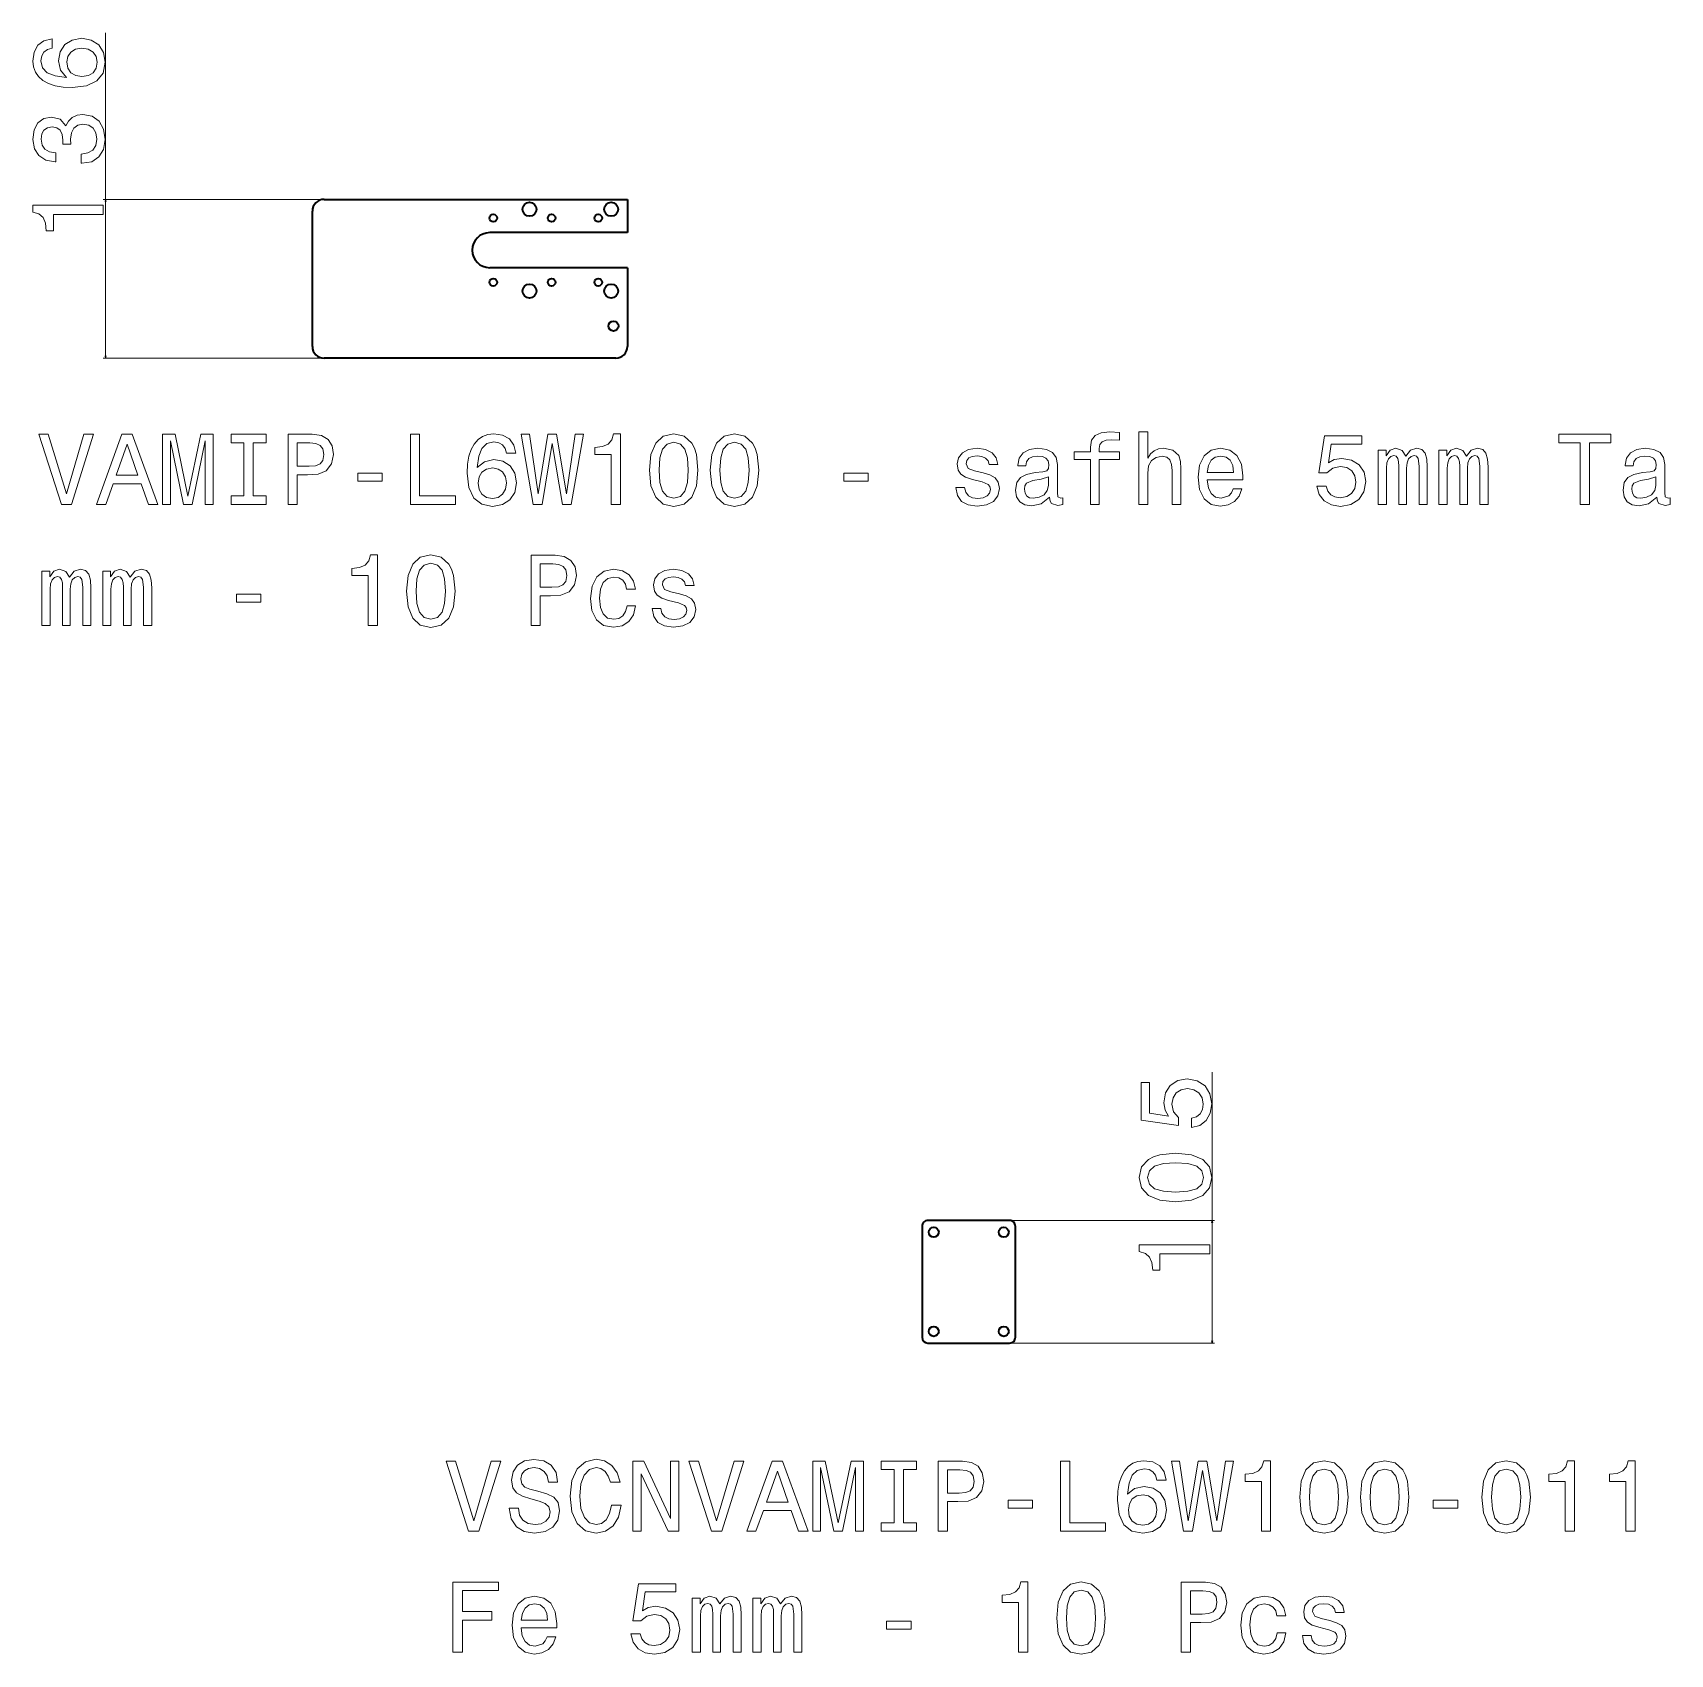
# Model space of a CAD drawing. Extents: x 5682 to 24487, y -4343 to 4272.
# Drawn here: x 18388 to 19791, y 380 to 1769 of the extents above; entities that cross this region are included whole.
import ezdxf

# ---------------------------------------------------------------- set-up
doc = ezdxf.new("R2010")
doc.units = 0

msp = doc.modelspace()

# ---------------------------------------------------------------- linework, layer by layer
at = {"color": 7, "lineweight": 13}
for p, q in [((18450.007813, 1490.262085), (18450.007813, 1769.010742)), ((18635.181641, 1626.262085), (18448.007813, 1626.262085)), ((18635.181641, 1490.262085), (18448.007813, 1490.262085)), ((19398.128906, 646.492004), (19398.128906, 878.531067)), ((19226.587891, 751.492004), (19400.128906, 751.492004)), ((19226.587891, 646.492004), (19400.128906, 646.492004))]:
    msp.add_line(p, q, dxfattribs=at)
at = {"color": 7, "lineweight": 35}
for p, q in [((18627.181641, 1500.262085), (18627.181641, 1616.262085)), ((18637.181641, 1626.262085), (18897.181641, 1626.262085)), ((18897.181641, 1626.262085), (18897.181641, 1597.762085)), ((18897.181641, 1597.762085), (18779.181641, 1597.762085)), ((18897.181641, 1567.762085), (18779.181641, 1567.762085)), ((18897.181641, 1567.762085), (18897.181641, 1500.262085)), ((18887.181641, 1490.262085), (18637.181641, 1490.262085)), ((19149.587891, 746.492004), (19149.587891, 651.492004)), ((19224.587891, 751.492004), (19154.587891, 751.492004)), ((19229.587891, 651.492004), (19229.587891, 746.492004)), ((19154.587891, 646.492004), (19224.587891, 646.492004))]:
    msp.add_line(p, q, dxfattribs=at)
at = {"color": 7, "lineweight": 13}
for points in [[(18404.173828, 1763.736938), (18397.171875, 1762.09436), (18391.984375, 1758.290283), (18388.699219, 1752.411377), (18387.574219, 1744.803223), (18388.179688, 1739.702393), (18389.822266, 1735.293213), (18392.503906, 1731.40271), (18396.306641, 1728.117432), (18401.0625, 1725.523682), (18406.855469, 1723.621704), (18413.685547, 1722.411377), (18421.378906, 1722.065552), (18433.65625, 1723.44873), (18442.560547, 1727.685059), (18447.921875, 1734.515015), (18449.736328, 1743.852295), (18448.179688, 1752.238403), (18444.117188, 1758.636108), (18437.71875, 1762.786011), (18429.591797, 1764.255737), (18421.378906, 1762.786011), (18415.068359, 1758.809082), (18411.091797, 1752.670654), (18409.707031, 1745.062622), (18411.4375, 1736.849365), (18416.365234, 1730.71106), (18406.855469, 1732.007813), (18400.025391, 1734.774414), (18395.960938, 1739.010742), (18394.578125, 1744.889648), (18395.269531, 1749.212524), (18397.085938, 1752.497803), (18400.111328, 1754.65918), (18404.173828, 1755.783081)], [(18429.679688, 1755.869507), (18435.125, 1754.918579), (18439.275391, 1752.497803), (18442.042969, 1748.6073), (18442.90625, 1743.765747), (18442.042969, 1738.664917), (18439.361328, 1734.774414), (18435.212891, 1732.267212), (18429.765625, 1731.489136), (18424.404297, 1732.353638), (18420.341797, 1734.774414), (18417.748047, 1738.751343), (18416.796875, 1744.111572), (18417.748047, 1748.780151), (18420.255859, 1752.497803), (18424.318359, 1754.918579)], [(18429.160156, 1657.154785), (18429.765625, 1657.154785), (18438.064453, 1658.538086), (18444.289063, 1662.601563), (18448.267578, 1668.999268), (18449.736328, 1677.471802), (18448.267578, 1686.463135), (18444.462891, 1693.206665), (18438.410156, 1697.529419), (18430.628906, 1699.085693), (18425.529297, 1698.394043), (18421.378906, 1696.492065), (18418.179688, 1693.379639), (18415.845703, 1689.229736), (18411.177734, 1694.849365), (18403.742188, 1696.837891), (18396.998047, 1695.541016), (18391.898438, 1691.823486), (18388.699219, 1685.771606), (18387.574219, 1677.471802), (18388.958984, 1669.690918), (18392.761719, 1663.725464), (18398.814453, 1659.834961), (18406.855469, 1658.538086), (18407.458984, 1658.538086), (18407.458984, 1666.232666), (18401.925781, 1666.924316), (18397.949219, 1669.172119), (18395.529297, 1672.803223), (18394.664063, 1677.904175), (18395.355469, 1682.39978), (18397.171875, 1685.685059), (18400.111328, 1687.673584), (18404.087891, 1688.45166), (18408.324219, 1687.673584), (18411.177734, 1685.598633), (18412.90625, 1681.967529), (18413.425781, 1677.039551), (18413.339844, 1673.667847), (18420.167969, 1673.667847), (18419.996094, 1677.904175), (18420.773438, 1683.35083), (18422.849609, 1687.414185), (18426.220703, 1689.834961), (18430.628906, 1690.699463), (18435.644531, 1689.748535), (18439.361328, 1687.241333), (18441.695313, 1683.264404), (18442.474609, 1677.990601), (18441.609375, 1672.543945), (18439.015625, 1668.566895), (18434.867188, 1666.059692), (18429.160156, 1665.108765)], [(18448.007813, 1613.339233), (18448.007813, 1621.206665), (18387.574219, 1621.206665), (18387.574219, 1615.327759), (18392.849609, 1613.771606), (18396.394531, 1610.65918), (18398.46875, 1605.904053), (18399.160156, 1599.333496), (18405.298828, 1599.333496), (18405.298828, 1613.339233)], [(18431.431641, 1425.092041), (18416.388672, 1373.996948), (18400.914063, 1425.092041), (18392.701172, 1425.092041), (18412.066406, 1365.005615), (18420.710938, 1365.005615), (18439.646484, 1425.092041)], [(18442.152344, 1365.005615), (18450.107422, 1365.005615), (18456.417969, 1382.642456), (18480.365234, 1382.642456), (18486.677734, 1365.005615), (18494.804688, 1365.005615), (18472.84375, 1425.092041), (18464.025391, 1425.092041)], [(18498.867188, 1365.005615), (18505.525391, 1365.005615), (18505.525391, 1419.472412), (18516.763672, 1365.005615), (18524.199219, 1365.005615), (18535.351563, 1419.472412), (18535.351563, 1365.005615), (18542.095703, 1365.005615), (18542.095703, 1425.005615), (18531.546875, 1425.005615), (18520.480469, 1372.094971), (18509.501953, 1425.005615), (18498.867188, 1425.005615)], [(18568.550781, 1372.267822), (18557.484375, 1372.267822), (18557.484375, 1365.005615), (18587.570313, 1365.005615), (18587.570313, 1372.267822), (18576.503906, 1372.267822), (18576.503906, 1417.743408), (18587.570313, 1417.743408), (18587.570313, 1425.005615), (18557.484375, 1425.005615), (18557.484375, 1417.743408), (18568.550781, 1417.743408)], [(18606.332031, 1365.005615), (18614.285156, 1365.005615), (18614.285156, 1390.337036), (18623.103516, 1390.337036), (18632.007813, 1390.769287), (18639.097656, 1393.795288), (18643.679688, 1399.674194), (18645.236328, 1407.7146), (18644.025391, 1415.149658), (18640.568359, 1420.596436), (18634.861328, 1423.881714), (18627.080078, 1425.005615), (18606.332031, 1425.005615)], [(18624.919922, 1417.65686), (18630.107422, 1417.138184), (18633.910156, 1415.495483), (18636.158203, 1412.469604), (18636.9375, 1407.7146), (18636.072266, 1402.700195), (18633.738281, 1399.674194), (18629.761719, 1398.118042), (18624.314453, 1397.685791), (18614.285156, 1397.685791), (18614.285156, 1417.65686)], [(18711.115234, 1365.005615), (18749.673828, 1365.005615), (18749.673828, 1372.267822), (18719.068359, 1372.267822), (18719.068359, 1425.005615), (18711.115234, 1425.005615)], [(18801.460938, 1408.838501), (18799.818359, 1415.841309), (18796.013672, 1421.028687), (18790.134766, 1424.313965), (18782.527344, 1425.437866), (18777.425781, 1424.832764), (18773.017578, 1423.190063), (18769.126953, 1420.509888), (18765.841797, 1416.705933), (18763.248047, 1411.950806), (18761.345703, 1406.158325), (18760.134766, 1399.328369), (18759.789063, 1391.633911), (18761.173828, 1379.357178), (18765.410156, 1370.452271), (18772.238281, 1365.092041), (18781.576172, 1363.276489), (18789.962891, 1364.832764), (18796.359375, 1368.896118), (18800.509766, 1375.293823), (18801.980469, 1383.420654), (18800.509766, 1391.633911), (18796.533203, 1397.945068), (18790.394531, 1401.921997), (18782.787109, 1403.305298), (18774.574219, 1401.576172), (18768.435547, 1396.648315), (18769.732422, 1406.158325), (18772.498047, 1412.988281), (18776.734375, 1417.051758), (18782.613281, 1418.435059), (18786.9375, 1417.743408), (18790.222656, 1415.927856), (18792.382813, 1412.901855), (18793.507813, 1408.838501)], [(18816.417969, 1365.005615), (18824.025391, 1365.005615), (18832.671875, 1417.051758), (18841.576172, 1365.005615), (18848.837891, 1365.005615), (18859.386719, 1425.092041), (18852.46875, 1425.092041), (18845.035156, 1373.996948), (18836.474609, 1425.092041), (18828.953125, 1425.092041), (18820.568359, 1373.996948), (18813.132813, 1425.092041), (18806.042969, 1425.092041)], [(18883.248047, 1365.005615), (18891.115234, 1365.005615), (18891.115234, 1425.437866), (18885.236328, 1425.437866), (18883.679688, 1420.164063), (18880.568359, 1416.619385), (18875.8125, 1414.544556), (18869.242188, 1413.852905), (18869.242188, 1407.7146), (18883.248047, 1407.7146)], [(18916.013672, 1394.313965), (18917.310547, 1380.740479), (18921.375, 1371.057495), (18927.859375, 1365.178467), (18936.849609, 1363.276489), (18945.755859, 1365.178467), (18952.238281, 1371.057495), (18956.216797, 1380.740479), (18957.599609, 1394.313965), (18956.216797, 1407.801025), (18954.574219, 1413.161255), (18952.238281, 1417.570435), (18945.755859, 1423.449463), (18936.849609, 1425.437866), (18927.859375, 1423.449463), (18921.375, 1417.484009), (18917.310547, 1407.801025)], [(18924.314453, 1394.313965), (18925.005859, 1404.775024), (18927.167969, 1412.296631), (18931.056641, 1416.705933), (18936.849609, 1418.262085), (18942.556641, 1416.705933), (18946.447266, 1412.296631), (18948.607422, 1404.775024), (18949.298828, 1394.313965), (18948.607422, 1383.766479), (18946.447266, 1376.244751), (18942.556641, 1371.835571), (18936.849609, 1370.365845), (18931.056641, 1371.835571), (18927.167969, 1376.244751), (18925.005859, 1383.766479)], [(18968.060547, 1394.313965), (18969.357422, 1380.740479), (18973.419922, 1371.057495), (18979.904297, 1365.178467), (18988.896484, 1363.276489), (18997.800781, 1365.178467), (19004.285156, 1371.057495), (19008.261719, 1380.740479), (19009.644531, 1394.313965), (19008.261719, 1407.801025), (19006.619141, 1413.161255), (19004.285156, 1417.570435), (18997.800781, 1423.449463), (18988.896484, 1425.437866), (18979.904297, 1423.449463), (18973.419922, 1417.484009), (18969.357422, 1407.801025)], [(18976.359375, 1394.313965), (18977.050781, 1404.775024), (18979.212891, 1412.296631), (18983.103516, 1416.705933), (18988.896484, 1418.262085), (18994.601563, 1416.705933), (18998.492188, 1412.296631), (19000.654297, 1404.775024), (19001.345703, 1394.313965), (19000.654297, 1383.766479), (18998.492188, 1376.244751), (18994.601563, 1371.835571), (18988.896484, 1370.365845), (18983.103516, 1371.835571), (18979.212891, 1376.244751), (18977.050781, 1383.766479)], [(19293.824219, 1403.391724), (19293.824219, 1365.005615), (19301.431641, 1365.005615), (19301.431641, 1403.391724), (19318.722656, 1403.391724), (19318.722656, 1409.875977), (19301.431641, 1409.875977), (19301.431641, 1412.729004), (19302.037109, 1416.187134), (19304.025391, 1418.521484), (19307.398438, 1419.904785), (19312.238281, 1420.423462), (19318.722656, 1420.077637), (19318.722656, 1426.648315), (19310.509766, 1427.080566), (19303.074219, 1426.30249), (19297.886719, 1423.96814), (19294.775391, 1419.904785), (19293.824219, 1414.112305), (19293.824219, 1409.875977), (19279.904297, 1409.875977), (19279.904297, 1403.391724)], [(19335.322266, 1365.005615), (19342.929688, 1365.005615), (19342.929688, 1391.806763), (19343.708984, 1397.945068), (19346.216797, 1402.440796), (19350.105469, 1405.207397), (19355.292969, 1406.244751), (19359.443359, 1405.380249), (19362.037109, 1403.045898), (19363.333984, 1399.155518), (19363.765625, 1393.96814), (19363.765625, 1365.005615), (19371.375, 1365.005615), (19371.375, 1395.524292), (19371.029297, 1401.66272), (19369.472656, 1406.76355), (19364.371094, 1411.432129), (19356.417969, 1413.074829), (19352.095703, 1412.469604), (19348.376953, 1410.826904), (19345.265625, 1408.233276), (19342.929688, 1404.688599), (19342.929688, 1427.080566), (19335.322266, 1427.080566)], [(19487.916016, 1380.654053), (19489.818359, 1373.564697), (19494.054688, 1368.031494), (19500.279297, 1364.573364), (19508.234375, 1363.276489), (19516.964844, 1364.832764), (19523.794922, 1369.06897), (19528.117188, 1375.8125), (19529.761719, 1384.458008), (19528.291016, 1392.498413), (19524.140625, 1398.809692), (19517.65625, 1402.873047), (19509.271484, 1404.342773), (19502.787109, 1403.305298), (19497.771484, 1400.452271), (19500.193359, 1416.619385), (19526.474609, 1416.619385), (19526.474609, 1423.70874), (19494.400391, 1423.70874), (19489.644531, 1391.893188), (19496.5625, 1391.893188), (19501.576172, 1395.956665), (19507.974609, 1397.426392), (19513.507813, 1396.475342), (19517.744141, 1393.70874), (19520.423828, 1389.472412), (19521.375, 1384.025757), (19520.423828, 1378.579102), (19517.65625, 1374.342773), (19513.419922, 1371.66272), (19507.974609, 1370.71167), (19503.392578, 1371.316895), (19499.847656, 1373.305298), (19497.253906, 1376.417725), (19495.957031, 1380.654053)], [(19713.564453, 1365.005615), (19721.519531, 1365.005615), (19721.519531, 1417.743408), (19739.673828, 1417.743408), (19739.673828, 1425.005615), (19695.322266, 1425.005615), (19695.322266, 1417.743408), (19713.564453, 1417.743408)], [(18459.183594, 1389.991211), (18468.435547, 1416.446533), (18477.685547, 1389.991211)], [(19201.921875, 1392.066162), (19194.574219, 1393.795288), (19189.126953, 1395.783691), (19187.310547, 1399.847168), (19187.830078, 1402.700195), (19189.644531, 1404.775024), (19192.583984, 1406.071899), (19196.820313, 1406.590576), (19200.884766, 1406.071899), (19204.083984, 1404.515747), (19206.158203, 1402.181396), (19207.023438, 1399.06897), (19214.457031, 1399.06897), (19214.457031, 1399.241943), (19213.160156, 1404.861572), (19209.617188, 1409.270752), (19204.083984, 1412.037354), (19196.820313, 1413.074829), (19189.472656, 1412.037354), (19184.111328, 1409.184326), (19180.740234, 1404.947998), (19179.703125, 1399.587769), (19180.480469, 1394.400391), (19182.902344, 1390.769287), (19186.878906, 1388.175659), (19192.671875, 1386.360107), (19201.144531, 1384.285156), (19206.332031, 1382.123779), (19207.714844, 1380.394653), (19208.232422, 1377.801025), (19207.455078, 1374.602173), (19205.380859, 1372.181396), (19202.007813, 1370.625244), (19197.513672, 1370.106445), (19192.757813, 1370.625244), (19189.298828, 1372.440796), (19186.964844, 1375.380249), (19186.013672, 1379.443604), (19178.666016, 1379.443604), (19179.875, 1372.527222), (19183.419922, 1367.512817), (19189.041016, 1364.486938), (19196.820313, 1363.362915), (19204.947266, 1364.486938), (19210.914063, 1367.512817), (19214.544922, 1372.35437), (19215.841797, 1378.665527), (19214.890625, 1384.112305), (19212.210938, 1387.829834), (19207.800781, 1390.25061)], [(19258.808594, 1371.057495), (19258.808594, 1370.798096), (19259.242188, 1367.858643), (19260.539063, 1365.783691), (19265.984375, 1364.141113), (19270.222656, 1364.832764), (19270.222656, 1370.71167), (19268.40625, 1370.452271), (19265.984375, 1371.576172), (19265.552734, 1375.034424), (19265.552734, 1399.06897), (19264.515625, 1405.207397), (19261.490234, 1409.530151), (19256.216797, 1412.123779), (19248.78125, 1413.074829), (19241.519531, 1412.037354), (19236.158203, 1409.097778), (19232.787109, 1404.515747), (19231.662109, 1398.463867), (19231.662109, 1397.945068), (19238.492188, 1397.945068), (19239.097656, 1401.576172), (19241, 1404.169922), (19244.111328, 1405.726074), (19248.521484, 1406.331299), (19252.757813, 1405.898926), (19255.783203, 1404.602173), (19257.599609, 1402.35437), (19258.205078, 1399.241943), (19257.859375, 1395.61084), (19256.474609, 1393.795288), (19253.017578, 1392.930664), (19246.533203, 1392.239014), (19239.097656, 1390.682861), (19233.824219, 1387.91626), (19230.710938, 1383.593506), (19229.759766, 1377.195801), (19230.625, 1371.489746), (19233.304688, 1367.253418), (19237.628906, 1364.573364), (19243.59375, 1363.622314), (19251.632813, 1365.437866)], [(19394.025391, 1386.014282), (19424.458984, 1386.014282), (19424.544922, 1389.55896), (19423.162109, 1399.501343), (19419.357422, 1406.936401), (19413.304688, 1411.432129), (19405.265625, 1413.074829), (19397.398438, 1411.345703), (19391.345703, 1406.50415), (19387.455078, 1398.636719), (19386.072266, 1388.262085), (19387.369141, 1377.628052), (19391.259766, 1369.847168), (19397.224609, 1365.005615), (19405.005859, 1363.362915), (19411.75, 1364.486938), (19417.283203, 1367.426392), (19421.345703, 1372.094971), (19423.679688, 1378.319702), (19416.158203, 1378.319702), (19414.601563, 1374.861572), (19412.353516, 1372.267822), (19405.957031, 1370.192993), (19401.029297, 1371.143921), (19397.310547, 1374.169922), (19394.890625, 1379.097778), (19394.025391, 1385.754883)], [(19394.025391, 1392.411987), (19394.976563, 1398.377319), (19397.310547, 1402.786621), (19400.855469, 1405.466675), (19405.523438, 1406.417725), (19410.105469, 1405.466675), (19413.650391, 1402.786621), (19415.8125, 1398.377319), (19416.589844, 1392.411987)], [(19540.480469, 1365.005615), (19547.484375, 1365.005615), (19547.484375, 1396.043091), (19547.916016, 1400.71167), (19549.212891, 1404.083374), (19551.201172, 1406.071899), (19553.794922, 1406.849976), (19555.871094, 1406.158325), (19557.253906, 1404.429199), (19557.945313, 1401.489746), (19558.205078, 1397.599243), (19558.205078, 1365.005615), (19564.775391, 1365.005615), (19564.775391, 1396.043091), (19565.207031, 1400.625244), (19566.503906, 1403.996948), (19568.580078, 1406.071899), (19571.171875, 1406.849976), (19573.248047, 1406.158325), (19574.630859, 1404.429199), (19575.496094, 1397.599243), (19575.496094, 1365.005615), (19582.498047, 1365.005615), (19582.498047, 1397.080566), (19582.066406, 1403.737549), (19580.683594, 1408.838501), (19577.916016, 1411.950806), (19573.419922, 1413.074829), (19568.146484, 1411.345703), (19564.083984, 1406.331299), (19560.884766, 1411.259277), (19555.523438, 1413.074829), (19550.595703, 1411.345703), (19547.224609, 1406.50415), (19547.224609, 1411.432129), (19540.480469, 1411.432129)], [(19592.527344, 1365.005615), (19599.53125, 1365.005615), (19599.53125, 1396.043091), (19599.962891, 1400.71167), (19601.259766, 1404.083374), (19603.248047, 1406.071899), (19605.841797, 1406.849976), (19607.916016, 1406.158325), (19609.298828, 1404.429199), (19609.992188, 1401.489746), (19610.25, 1397.599243), (19610.25, 1365.005615), (19616.820313, 1365.005615), (19616.820313, 1396.043091), (19617.253906, 1400.625244), (19618.550781, 1403.996948), (19620.625, 1406.071899), (19623.21875, 1406.849976), (19625.292969, 1406.158325), (19626.677734, 1404.429199), (19627.541016, 1397.599243), (19627.541016, 1365.005615), (19634.544922, 1365.005615), (19634.544922, 1397.080566), (19634.113281, 1403.737549), (19632.728516, 1408.838501), (19629.962891, 1411.950806), (19625.466797, 1413.074829), (19620.193359, 1411.345703), (19616.128906, 1406.331299), (19612.931641, 1411.259277), (19607.570313, 1413.074829), (19602.642578, 1411.345703), (19599.271484, 1406.50415), (19599.271484, 1411.432129), (19592.527344, 1411.432129)], [(19779.271484, 1371.057495), (19779.271484, 1370.798096), (19779.703125, 1367.858643), (19781, 1365.783691), (19786.447266, 1364.141113), (19790.683594, 1364.832764), (19790.683594, 1370.71167), (19788.867188, 1370.452271), (19786.447266, 1371.576172), (19786.013672, 1375.034424), (19786.013672, 1399.06897), (19784.976563, 1405.207397), (19781.951172, 1409.530151), (19776.677734, 1412.123779), (19769.242188, 1413.074829), (19761.980469, 1412.037354), (19756.619141, 1409.097778), (19753.248047, 1404.515747), (19752.125, 1398.463867), (19752.125, 1397.945068), (19758.953125, 1397.945068), (19759.558594, 1401.576172), (19761.460938, 1404.169922), (19764.574219, 1405.726074), (19768.982422, 1406.331299), (19773.21875, 1405.898926), (19776.246094, 1404.602173), (19778.060547, 1402.35437), (19778.666016, 1399.241943), (19778.320313, 1395.61084), (19776.9375, 1393.795288), (19773.478516, 1392.930664), (19766.994141, 1392.239014), (19759.558594, 1390.682861), (19754.285156, 1387.91626), (19751.173828, 1383.593506), (19750.222656, 1377.195801), (19751.085938, 1371.489746), (19753.767578, 1367.253418), (19758.089844, 1364.573364), (19764.054688, 1363.622314), (19772.095703, 1365.437866)], [(18666.158203, 1384.803833), (18687.080078, 1384.803833), (18687.080078, 1391.633911), (18666.158203, 1391.633911)], [(18793.59375, 1383.334106), (18792.642578, 1377.887451), (18790.222656, 1373.737549), (18786.332031, 1370.971069), (18781.490234, 1370.106445), (18776.388672, 1370.971069), (18772.498047, 1373.651123), (18769.992188, 1377.801025), (18769.212891, 1383.247681), (18770.078125, 1388.60791), (18772.498047, 1392.671265), (18776.474609, 1395.265015), (18781.835938, 1396.215942), (18786.503906, 1395.265015), (18790.222656, 1392.757813), (18792.642578, 1388.694336)], [(19082.527344, 1384.803833), (19103.449219, 1384.803833), (19103.449219, 1391.633911), (19082.527344, 1391.633911)], [(19257.945313, 1381.259277), (19256.908203, 1376.76355), (19254.140625, 1373.305298), (19249.990234, 1371.057495), (19244.890625, 1370.279419), (19241.605469, 1370.71167), (19239.271484, 1372.094971), (19237.800781, 1374.515747), (19237.369141, 1377.887451), (19237.714844, 1380.913452), (19239.097656, 1383.074829), (19244.630859, 1385.495483), (19251.632813, 1386.532959), (19257.945313, 1388.60791)], [(19778.40625, 1381.259277), (19777.369141, 1376.76355), (19774.601563, 1373.305298), (19770.453125, 1371.057495), (19765.351563, 1370.279419), (19762.066406, 1370.71167), (19759.732422, 1372.094971), (19758.261719, 1374.515747), (19757.830078, 1377.887451), (19758.175781, 1380.913452), (19759.558594, 1383.074829), (19765.091797, 1385.495483), (19772.095703, 1386.532959), (19778.40625, 1388.60791)], [(18675.0625, 1261.345703), (18682.931641, 1261.345703), (18682.931641, 1321.777954), (18677.052734, 1321.777954), (18675.496094, 1316.50415), (18672.382813, 1312.959473), (18667.628906, 1310.884644), (18661.058594, 1310.192993), (18661.058594, 1304.054688), (18675.0625, 1304.054688)], [(18707.830078, 1290.654053), (18709.126953, 1277.080566), (18713.189453, 1267.397583), (18719.673828, 1261.518555), (18728.666016, 1259.616577), (18737.570313, 1261.518555), (18744.054688, 1267.397583), (18748.03125, 1277.080566), (18749.414063, 1290.654053), (18748.03125, 1304.141113), (18746.388672, 1309.501343), (18744.054688, 1313.910522), (18737.570313, 1319.789551), (18728.666016, 1321.777954), (18719.673828, 1319.789551), (18713.189453, 1313.824097), (18709.126953, 1304.141113)], [(18814.515625, 1261.345703), (18822.46875, 1261.345703), (18822.46875, 1286.677124), (18831.289063, 1286.677124), (18840.193359, 1287.109375), (18847.283203, 1290.135376), (18851.865234, 1296.014282), (18853.419922, 1304.054688), (18852.210938, 1311.489746), (18848.751953, 1316.936523), (18843.046875, 1320.221802), (18835.265625, 1321.345703), (18814.515625, 1321.345703)], [(18395.466797, 1261.345703), (18402.470703, 1261.345703), (18402.470703, 1292.383179), (18402.902344, 1297.051758), (18404.199219, 1300.423462), (18406.1875, 1302.411987), (18408.78125, 1303.190063), (18410.855469, 1302.498413), (18412.240234, 1300.769287), (18412.931641, 1297.829834), (18413.189453, 1293.939331), (18413.189453, 1261.345703), (18419.761719, 1261.345703), (18419.761719, 1292.383179), (18420.193359, 1296.965332), (18421.490234, 1300.337036), (18423.564453, 1302.411987), (18426.158203, 1303.190063), (18428.234375, 1302.498413), (18429.617188, 1300.769287), (18430.480469, 1293.939331), (18430.480469, 1261.345703), (18437.484375, 1261.345703), (18437.484375, 1293.420654), (18437.052734, 1300.077637), (18435.667969, 1305.178589), (18432.902344, 1308.290894), (18428.40625, 1309.414917), (18423.132813, 1307.685791), (18419.068359, 1302.671387), (18415.871094, 1307.599365), (18410.509766, 1309.414917), (18405.582031, 1307.685791), (18402.210938, 1302.844238), (18402.210938, 1307.772217), (18395.466797, 1307.772217)], [(18447.513672, 1261.345703), (18454.515625, 1261.345703), (18454.515625, 1292.383179), (18454.947266, 1297.051758), (18456.244141, 1300.423462), (18458.234375, 1302.411987), (18460.828125, 1303.190063), (18462.902344, 1302.498413), (18464.285156, 1300.769287), (18464.976563, 1297.829834), (18465.236328, 1293.939331), (18465.236328, 1261.345703), (18471.806641, 1261.345703), (18471.806641, 1292.383179), (18472.238281, 1296.965332), (18473.535156, 1300.337036), (18475.611328, 1302.411987), (18478.205078, 1303.190063), (18480.279297, 1302.498413), (18481.662109, 1300.769287), (18482.527344, 1293.939331), (18482.527344, 1261.345703), (18489.53125, 1261.345703), (18489.53125, 1293.420654), (18489.097656, 1300.077637), (18487.714844, 1305.178589), (18484.947266, 1308.290894), (18480.453125, 1309.414917), (18475.179688, 1307.685791), (18471.115234, 1302.671387), (18467.916016, 1307.599365), (18462.556641, 1309.414917), (18457.628906, 1307.685791), (18454.255859, 1302.844238), (18454.255859, 1307.772217), (18447.513672, 1307.772217)], [(18716.128906, 1290.654053), (18716.822266, 1301.115112), (18718.982422, 1308.636719), (18722.873047, 1313.046021), (18728.666016, 1314.602173), (18734.371094, 1313.046021), (18738.261719, 1308.636719), (18740.423828, 1301.115112), (18741.115234, 1290.654053), (18740.423828, 1280.106567), (18738.261719, 1272.584839), (18734.371094, 1268.175659), (18728.666016, 1266.705933), (18722.873047, 1268.175659), (18718.982422, 1272.584839), (18716.822266, 1280.106567)], [(18833.103516, 1313.996948), (18838.291016, 1313.478271), (18842.095703, 1311.835571), (18844.34375, 1308.809692), (18845.121094, 1304.054688), (18844.255859, 1299.040283), (18841.921875, 1296.014282), (18837.945313, 1294.45813), (18832.498047, 1294.025879), (18822.46875, 1294.025879), (18822.46875, 1313.996948)], [(18896.474609, 1292.383179), (18903.996094, 1292.383179), (18902.441406, 1299.299561), (18898.722656, 1304.746338), (18892.931641, 1308.118042), (18885.410156, 1309.414917), (18877.109375, 1307.685791), (18870.798828, 1302.844238), (18866.820313, 1294.976807), (18865.4375, 1284.429321), (18866.734375, 1273.96814), (18870.625, 1266.187256), (18876.763672, 1261.345703), (18885.150391, 1259.703003), (18892.585938, 1260.999878), (18898.376953, 1264.630981), (18902.353516, 1270.337036), (18904.083984, 1277.945068), (18896.820313, 1277.945068), (18895.525391, 1273.103638), (18893.103516, 1269.472534), (18889.644531, 1267.224609), (18885.410156, 1266.533081), (18880.134766, 1267.656982), (18876.332031, 1271.115112), (18873.996094, 1276.734741), (18873.21875, 1284.688599), (18873.996094, 1292.469604), (18876.417969, 1298.089233), (18880.308594, 1301.547485), (18885.410156, 1302.757813), (18889.904297, 1301.979736), (18893.277344, 1299.991211), (18895.525391, 1296.705933)], [(18941.691406, 1288.40625), (18934.34375, 1290.135376), (18928.896484, 1292.123779), (18927.080078, 1296.187256), (18927.599609, 1299.040283), (18929.414063, 1301.115112), (18932.353516, 1302.411987), (18936.589844, 1302.930664), (18940.654297, 1302.411987), (18943.853516, 1300.855835), (18945.927734, 1298.521484), (18946.792969, 1295.409058), (18954.228516, 1295.409058), (18954.228516, 1295.582031), (18952.931641, 1301.20166), (18949.386719, 1305.61084), (18943.853516, 1308.377441), (18936.589844, 1309.414917), (18929.242188, 1308.377441), (18923.880859, 1305.524414), (18920.509766, 1301.288086), (18919.472656, 1295.927856), (18920.25, 1290.740479), (18922.671875, 1287.109375), (18926.648438, 1284.515747), (18932.441406, 1282.700195), (18940.914063, 1280.625244), (18946.101563, 1278.463867), (18947.484375, 1276.734741), (18948.001953, 1274.141113), (18947.224609, 1270.942261), (18945.150391, 1268.521484), (18941.777344, 1266.965332), (18937.283203, 1266.446533), (18932.527344, 1266.965332), (18929.068359, 1268.780884), (18926.734375, 1271.720337), (18925.783203, 1275.783691), (18918.435547, 1275.783691), (18919.644531, 1268.86731), (18923.189453, 1263.852905), (18928.810547, 1260.827026), (18936.589844, 1259.703003), (18944.716797, 1260.827026), (18950.683594, 1263.852905), (18954.314453, 1268.694458), (18955.611328, 1275.005615), (18954.660156, 1280.452393), (18951.980469, 1284.169922), (18947.570313, 1286.590698)], [(18562.066406, 1281.143921), (18582.988281, 1281.143921), (18582.988281, 1287.973999), (18562.066406, 1287.973999)], [(19380.480469, 831.067078), (19387.570313, 832.969116), (19393.103516, 837.205444), (19396.5625, 843.430176), (19397.859375, 851.384094), (19396.302734, 860.116089), (19392.066406, 866.946045), (19385.322266, 871.268799), (19376.677734, 872.911438), (19368.636719, 871.441711), (19362.324219, 867.29187), (19358.261719, 860.807739), (19356.792969, 852.42157), (19357.830078, 845.937378), (19360.683594, 840.922974), (19344.515625, 843.34375), (19344.515625, 869.62616), (19337.425781, 869.62616), (19337.425781, 837.551208), (19369.242188, 832.796204), (19369.242188, 839.712646), (19365.177734, 844.727051), (19363.708984, 851.124695), (19364.660156, 856.657837), (19367.425781, 860.894165), (19371.662109, 863.57428), (19377.109375, 864.52533), (19382.556641, 863.57428), (19386.792969, 860.807739), (19389.472656, 856.571411), (19390.423828, 851.124695), (19389.818359, 846.542603), (19387.830078, 842.997925), (19384.716797, 840.404236), (19380.480469, 839.107422)], [(19366.820313, 767.62616), (19380.394531, 768.922974), (19390.078125, 772.986389), (19395.957031, 779.47052), (19397.859375, 788.461914), (19395.957031, 797.366821), (19390.078125, 803.850952), (19380.394531, 807.827881), (19366.820313, 809.211182), (19353.333984, 807.827881), (19347.972656, 806.185242), (19343.564453, 803.850952), (19337.685547, 797.366821), (19335.697266, 788.461914), (19337.685547, 779.47052), (19343.650391, 772.986389), (19353.333984, 768.922974)], [(19366.820313, 775.925903), (19356.359375, 776.617493), (19348.837891, 778.778931), (19344.429688, 782.669373), (19342.873047, 788.461914), (19344.429688, 794.167969), (19348.837891, 798.058411), (19356.359375, 800.219849), (19366.820313, 800.911438), (19377.369141, 800.219849), (19384.890625, 798.058411), (19389.298828, 794.167969), (19390.769531, 788.461914), (19389.298828, 782.669373), (19384.890625, 778.778931), (19377.369141, 776.617493)], [(19396.128906, 722.859619), (19396.128906, 730.727051), (19335.697266, 730.727051), (19335.697266, 724.848083), (19340.970703, 723.29187), (19344.515625, 720.179443), (19346.589844, 715.424438), (19347.28125, 708.853821), (19353.419922, 708.853821), (19353.419922, 722.859619)], [(18780.423828, 545.425415), (18765.380859, 494.330353), (18749.904297, 545.425415), (18741.691406, 545.425415), (18761.058594, 485.338989), (18769.703125, 485.338989), (18788.636719, 545.425415)], [(18803.767578, 505.137268), (18795.898438, 505.137268), (18797.628906, 495.972992), (18801.951172, 489.229492), (18808.607422, 485.166077), (18817.599609, 483.69635), (18826.503906, 485.07962), (18833.162109, 488.883667), (18837.398438, 494.84906), (18838.953125, 502.716522), (18837.65625, 509.805847), (18834.025391, 514.388), (18828.146484, 517.41394), (18820.279297, 519.661743), (18813.535156, 521.304382), (18809.126953, 523.206421), (18806.619141, 525.973022), (18805.841797, 530.295776), (18806.619141, 534.186279), (18808.867188, 537.125732), (18812.326172, 539.114197), (18817.080078, 539.805847), (18821.921875, 538.941284), (18825.726563, 536.606995), (18828.234375, 532.716492), (18829.443359, 527.442749), (18837.310547, 527.442749), (18837.310547, 527.615662), (18835.927734, 535.742432), (18831.865234, 541.794312), (18825.466797, 545.598328), (18816.822266, 546.895203), (18809.041016, 545.598328), (18802.988281, 541.967224), (18799.097656, 536.347656), (18797.714844, 529.085388), (18798.837891, 522.601257), (18802.123047, 518.192017), (18807.310547, 515.252563), (18814.400391, 513.0047), (18821.404297, 511.016235), (18826.677734, 509.114197), (18829.876953, 506.347626), (18831, 501.851959), (18829.962891, 497.269836), (18827.283203, 493.811615), (18823.21875, 491.650238), (18817.945313, 490.958588), (18812.066406, 491.909607), (18807.570313, 494.676178), (18804.716797, 499.171844)], [(18883.478516, 507.64447), (18881.75, 500.382202), (18878.896484, 495.194885), (18874.919922, 491.996063), (18870.25, 490.958588), (18864.630859, 492.514771), (18860.222656, 497.18338), (18857.283203, 504.791443), (18856.332031, 515.338989), (18857.283203, 525.80011), (18860.134766, 533.494629), (18864.544922, 538.163208), (18870.25, 539.805847), (18874.400391, 538.941284), (18877.945313, 536.520569), (18880.710938, 532.630066), (18882.613281, 527.269836), (18890.828125, 527.269836), (18888.234375, 535.483093), (18883.738281, 541.707886), (18877.599609, 545.598328), (18870.25, 546.981628), (18861.085938, 544.820251), (18854.083984, 538.768372), (18849.587891, 528.82605), (18848.03125, 515.338989), (18849.587891, 501.851959), (18854.083984, 491.909607), (18861.085938, 485.771271), (18870.25, 483.69635), (18878.291016, 485.338989), (18884.775391, 489.921112), (18889.357422, 497.442749), (18891.777344, 507.64447)], [(18901.806641, 485.338989), (18908.982422, 485.338989), (18908.982422, 534.532104), (18931.980469, 485.338989), (18941.230469, 485.338989), (18941.230469, 545.338989), (18933.96875, 545.338989), (18933.96875, 496.145905), (18911.230469, 545.338989), (18901.806641, 545.338989)], [(18988.607422, 545.425415), (18973.564453, 494.330353), (18958.089844, 545.425415), (18949.876953, 545.425415), (18969.242188, 485.338989), (18977.886719, 485.338989), (18996.822266, 545.425415)], [(18999.328125, 485.338989), (19007.283203, 485.338989), (19013.59375, 502.975891), (19037.541016, 502.975891), (19043.853516, 485.338989), (19051.980469, 485.338989), (19030.019531, 545.425415), (19021.201172, 545.425415)], [(19016.359375, 510.324585), (19025.611328, 536.779907), (19034.861328, 510.324585)], [(19056.042969, 485.338989), (19062.701172, 485.338989), (19062.701172, 539.805847), (19073.939453, 485.338989), (19081.375, 485.338989), (19092.527344, 539.805847), (19092.527344, 485.338989), (19099.271484, 485.338989), (19099.271484, 545.338989), (19088.722656, 545.338989), (19077.65625, 492.428314), (19066.677734, 545.338989), (19056.042969, 545.338989)], [(19125.726563, 492.601227), (19114.660156, 492.601227), (19114.660156, 485.338989), (19144.746094, 485.338989), (19144.746094, 492.601227), (19133.679688, 492.601227), (19133.679688, 538.076721), (19144.746094, 538.076721), (19144.746094, 545.338989), (19114.660156, 545.338989), (19114.660156, 538.076721), (19125.726563, 538.076721)], [(19163.507813, 485.338989), (19171.460938, 485.338989), (19171.460938, 510.67041), (19180.279297, 510.67041), (19189.183594, 511.102692), (19196.273438, 514.128601), (19200.855469, 520.007568), (19202.412109, 528.047913), (19201.201172, 535.483093), (19197.744141, 540.929749), (19192.037109, 544.215088), (19184.255859, 545.338989), (19163.507813, 545.338989)], [(19182.095703, 537.990295), (19187.283203, 537.471558), (19191.085938, 535.828918), (19193.333984, 532.802979), (19194.113281, 528.047913), (19193.248047, 523.033508), (19190.914063, 520.007568), (19186.9375, 518.451355), (19181.490234, 518.019104), (19171.460938, 518.019104), (19171.460938, 537.990295)], [(19268.291016, 485.338989), (19306.849609, 485.338989), (19306.849609, 492.601227), (19276.244141, 492.601227), (19276.244141, 545.338989), (19268.291016, 545.338989)], [(19358.636719, 529.171814), (19356.994141, 536.174744), (19353.189453, 541.362061), (19347.310547, 544.647339), (19339.703125, 545.77124), (19334.601563, 545.166077), (19330.193359, 543.523438), (19326.302734, 540.843323), (19323.017578, 537.039307), (19320.423828, 532.284241), (19318.521484, 526.491699), (19317.310547, 519.661743), (19316.964844, 511.967224), (19318.349609, 499.690582), (19322.585938, 490.785675), (19329.414063, 485.425446), (19338.751953, 483.609894), (19347.138672, 485.166077), (19353.535156, 489.229492), (19357.685547, 495.627167), (19359.15625, 503.753967), (19357.685547, 511.967224), (19353.708984, 518.278442), (19347.570313, 522.255432), (19339.962891, 523.638672), (19331.75, 521.909607), (19325.611328, 516.981628), (19326.908203, 526.491699), (19329.673828, 533.321716), (19333.910156, 537.385071), (19339.789063, 538.768372), (19344.113281, 538.076721), (19347.398438, 536.261169), (19349.558594, 533.235229), (19350.683594, 529.171814)], [(19373.59375, 485.338989), (19381.201172, 485.338989), (19389.847656, 537.385071), (19398.751953, 485.338989), (19406.013672, 485.338989), (19416.5625, 545.425415), (19409.644531, 545.425415), (19402.210938, 494.330353), (19393.650391, 545.425415), (19386.128906, 545.425415), (19377.744141, 494.330353), (19370.308594, 545.425415), (19363.21875, 545.425415)], [(19440.423828, 485.338989), (19448.291016, 485.338989), (19448.291016, 545.77124), (19442.412109, 545.77124), (19440.855469, 540.497498), (19437.744141, 536.95282), (19432.988281, 534.877869), (19426.417969, 534.186279), (19426.417969, 528.047913), (19440.423828, 528.047913)], [(19473.189453, 514.647339), (19474.486328, 501.073853), (19478.550781, 491.390869), (19485.035156, 485.511902), (19494.025391, 483.609894), (19502.931641, 485.511902), (19509.414063, 491.390869), (19513.392578, 501.073853), (19514.775391, 514.647339), (19513.392578, 528.134399), (19511.75, 533.494629), (19509.414063, 537.903809), (19502.931641, 543.782776), (19494.025391, 545.77124), (19485.035156, 543.782776), (19478.550781, 537.817383), (19474.486328, 528.134399)], [(19481.490234, 514.647339), (19482.181641, 525.108459), (19484.34375, 532.630066), (19488.232422, 537.039307), (19494.025391, 538.595459), (19499.732422, 537.039307), (19503.623047, 532.630066), (19505.783203, 525.108459), (19506.474609, 514.647339), (19505.783203, 504.099792), (19503.623047, 496.578186), (19499.732422, 492.168945), (19494.025391, 490.699219), (19488.232422, 492.168945), (19484.34375, 496.578186), (19482.181641, 504.099792)], [(19525.236328, 514.647339), (19526.533203, 501.073853), (19530.595703, 491.390869), (19537.080078, 485.511902), (19546.072266, 483.609894), (19554.976563, 485.511902), (19561.460938, 491.390869), (19565.4375, 501.073853), (19566.820313, 514.647339), (19565.4375, 528.134399), (19563.794922, 533.494629), (19561.460938, 537.903809), (19554.976563, 543.782776), (19546.072266, 545.77124), (19537.080078, 543.782776), (19530.595703, 537.817383), (19526.533203, 528.134399)], [(19533.535156, 514.647339), (19534.226563, 525.108459), (19536.388672, 532.630066), (19540.279297, 537.039307), (19546.072266, 538.595459), (19551.777344, 537.039307), (19555.667969, 532.630066), (19557.830078, 525.108459), (19558.521484, 514.647339), (19557.830078, 504.099792), (19555.667969, 496.578186), (19551.777344, 492.168945), (19546.072266, 490.699219), (19540.279297, 492.168945), (19536.388672, 496.578186), (19534.226563, 504.099792)], [(19629.328125, 514.647339), (19630.625, 501.073853), (19634.689453, 491.390869), (19641.171875, 485.511902), (19650.164063, 483.609894), (19659.068359, 485.511902), (19665.552734, 491.390869), (19669.529297, 501.073853), (19670.914063, 514.647339), (19669.529297, 528.134399), (19667.886719, 533.494629), (19665.552734, 537.903809), (19659.068359, 543.782776), (19650.164063, 545.77124), (19641.171875, 543.782776), (19634.689453, 537.817383), (19630.625, 528.134399)], [(19637.628906, 514.647339), (19638.320313, 525.108459), (19640.480469, 532.630066), (19644.371094, 537.039307), (19650.164063, 538.595459), (19655.871094, 537.039307), (19659.759766, 532.630066), (19661.921875, 525.108459), (19662.613281, 514.647339), (19661.921875, 504.099792), (19659.759766, 496.578186), (19655.871094, 492.168945), (19650.164063, 490.699219), (19644.371094, 492.168945), (19640.480469, 496.578186), (19638.320313, 504.099792)], [(19700.654297, 485.338989), (19708.521484, 485.338989), (19708.521484, 545.77124), (19702.642578, 545.77124), (19701.085938, 540.497498), (19697.974609, 536.95282), (19693.21875, 534.877869), (19686.648438, 534.186279), (19686.648438, 528.047913), (19700.654297, 528.047913)], [(19752.699219, 485.338989), (19760.568359, 485.338989), (19760.568359, 545.77124), (19754.689453, 545.77124), (19753.132813, 540.497498), (19750.019531, 536.95282), (19745.265625, 534.877869), (19738.695313, 534.186279), (19738.695313, 528.047913), (19752.699219, 528.047913)], [(19223.333984, 505.137268), (19244.255859, 505.137268), (19244.255859, 511.967224), (19223.333984, 511.967224)], [(19350.769531, 503.667511), (19349.818359, 498.220825), (19347.398438, 494.070984), (19343.507813, 491.304413), (19338.666016, 490.43985), (19333.564453, 491.304413), (19329.673828, 493.984528), (19327.167969, 498.134369), (19326.388672, 503.581055), (19327.253906, 508.941284), (19329.673828, 513.0047), (19333.650391, 515.598328), (19339.011719, 516.549377), (19343.679688, 515.598328), (19347.398438, 513.091125), (19349.818359, 509.02774)], [(19587.65625, 505.137268), (19608.578125, 505.137268), (19608.578125, 511.967224), (19587.65625, 511.967224)], [(18747.65625, 381.679047), (18755.697266, 381.679047), (18755.697266, 409.258301), (18780.943359, 409.258301), (18780.943359, 416.434082), (18755.697266, 416.434082), (18755.697266, 434.416809), (18786.734375, 434.416809), (18786.734375, 441.679047), (18747.65625, 441.679047)], [(18900.078125, 397.327454), (18901.980469, 390.238129), (18906.216797, 384.704987), (18912.441406, 381.246765), (18920.394531, 379.949951), (18929.126953, 381.506134), (18935.957031, 385.742462), (18940.279297, 392.485962), (18941.921875, 401.1315), (18940.453125, 409.171844), (18936.302734, 415.483093), (18929.818359, 419.546478), (18921.431641, 421.016235), (18914.947266, 419.97876), (18909.933594, 417.125732), (18912.355469, 433.292877), (18938.636719, 433.292877), (18938.636719, 440.382202), (18906.5625, 440.382202), (18901.806641, 408.56665), (18908.722656, 408.56665), (18913.738281, 412.630066), (18920.134766, 414.099792), (18925.667969, 413.148773), (18929.904297, 410.382202), (18932.585938, 406.145905), (18933.535156, 400.699219), (18932.585938, 395.252533), (18929.818359, 391.016235), (18925.582031, 388.336121), (18920.134766, 387.385101), (18915.552734, 387.990295), (18912.007813, 389.97876), (18909.416016, 393.091156), (18908.119141, 397.327454)], [(19232.238281, 381.679047), (19240.107422, 381.679047), (19240.107422, 442.111328), (19234.228516, 442.111328), (19232.671875, 436.837555), (19229.558594, 433.292877), (19224.804688, 431.217957), (19218.234375, 430.526306), (19218.234375, 424.38797), (19232.238281, 424.38797)], [(19265.005859, 410.987396), (19266.302734, 397.41391), (19270.365234, 387.730927), (19276.849609, 381.851959), (19285.841797, 379.949951), (19294.746094, 381.851959), (19301.230469, 387.730927), (19305.207031, 397.41391), (19306.589844, 410.987396), (19305.207031, 424.474426), (19303.564453, 429.834656), (19301.230469, 434.243896), (19294.746094, 440.122864), (19285.841797, 442.111328), (19276.849609, 440.122864), (19270.365234, 434.15744), (19266.302734, 424.474426)], [(19371.691406, 381.679047), (19379.644531, 381.679047), (19379.644531, 407.010468), (19388.464844, 407.010468), (19397.369141, 407.442749), (19404.458984, 410.468658), (19409.041016, 416.347626), (19410.595703, 424.38797), (19409.386719, 431.823151), (19405.927734, 437.269836), (19400.222656, 440.555115), (19392.441406, 441.679047), (19371.691406, 441.679047)], [(18806.1875, 402.687683), (18836.619141, 402.687683), (18836.707031, 406.232361), (18835.322266, 416.174713), (18831.519531, 423.609894), (18825.466797, 428.10556), (18817.425781, 429.748199), (18809.558594, 428.019104), (18803.507813, 423.177612), (18799.617188, 415.310181), (18798.234375, 404.935516), (18799.53125, 394.301514), (18803.419922, 386.520538), (18809.386719, 381.679047), (18817.167969, 380.036407), (18823.910156, 381.160309), (18829.443359, 384.099792), (18833.507813, 388.768372), (18835.841797, 394.993164), (18828.320313, 394.993164), (18826.763672, 391.534943), (18824.515625, 388.941284), (18818.119141, 386.866364), (18813.189453, 387.817383), (18809.472656, 390.843323), (18807.052734, 395.771271), (18806.1875, 402.428314)], [(18806.1875, 409.085388), (18807.138672, 415.050812), (18809.472656, 419.460022), (18813.017578, 422.140137), (18817.685547, 423.091156), (18822.267578, 422.140137), (18825.8125, 419.460022), (18827.974609, 415.050812), (18828.751953, 409.085388)], [(18952.642578, 381.679047), (18959.646484, 381.679047), (18959.646484, 412.716522), (18960.078125, 417.385101), (18961.375, 420.756866), (18963.363281, 422.745331), (18965.957031, 423.523438), (18968.03125, 422.831787), (18969.416016, 421.102661), (18970.107422, 418.163208), (18970.365234, 414.272705), (18970.365234, 381.679047), (18976.9375, 381.679047), (18976.9375, 412.716522), (18977.369141, 417.298645), (18978.666016, 420.67041), (18980.740234, 422.745331), (18983.333984, 423.523438), (18985.410156, 422.831787), (18986.792969, 421.102661), (18987.65625, 414.272705), (18987.65625, 381.679047), (18994.660156, 381.679047), (18994.660156, 413.753967), (18994.228516, 420.411041), (18992.84375, 425.511902), (18990.078125, 428.624298), (18985.582031, 429.748199), (18980.308594, 428.019104), (18976.244141, 423.0047), (18973.046875, 427.932648), (18967.685547, 429.748199), (18962.757813, 428.019104), (18959.386719, 423.177612), (18959.386719, 428.10556), (18952.642578, 428.10556)], [(19004.689453, 381.679047), (19011.691406, 381.679047), (19011.691406, 412.716522), (19012.123047, 417.385101), (19013.419922, 420.756866), (19015.410156, 422.745331), (19018.003906, 423.523438), (19020.078125, 422.831787), (19021.460938, 421.102661), (19022.152344, 418.163208), (19022.412109, 414.272705), (19022.412109, 381.679047), (19028.982422, 381.679047), (19028.982422, 412.716522), (19029.414063, 417.298645), (19030.710938, 420.67041), (19032.787109, 422.745331), (19035.380859, 423.523438), (19037.455078, 422.831787), (19038.837891, 421.102661), (19039.703125, 414.272705), (19039.703125, 381.679047), (19046.707031, 381.679047), (19046.707031, 413.753967), (19046.273438, 420.411041), (19044.890625, 425.511902), (19042.123047, 428.624298), (19037.628906, 429.748199), (19032.355469, 428.019104), (19028.291016, 423.0047), (19025.091797, 427.932648), (19019.732422, 429.748199), (19014.804688, 428.019104), (19011.431641, 423.177612), (19011.431641, 428.10556), (19004.689453, 428.10556)], [(19273.304688, 410.987396), (19273.998047, 421.448486), (19276.158203, 428.970123), (19280.048828, 433.379333), (19285.841797, 434.935547), (19291.546875, 433.379333), (19295.4375, 428.970123), (19297.599609, 421.448486), (19298.291016, 410.987396), (19297.599609, 400.43985), (19295.4375, 392.918243), (19291.546875, 388.509033), (19285.841797, 387.039276), (19280.048828, 388.509033), (19276.158203, 392.918243), (19273.998047, 400.43985)], [(19390.279297, 434.330353), (19395.466797, 433.811615), (19399.271484, 432.168945), (19401.519531, 429.143036), (19402.296875, 424.38797), (19401.431641, 419.373566), (19399.097656, 416.347626), (19395.121094, 414.791443), (19389.673828, 414.359161), (19379.644531, 414.359161), (19379.644531, 434.330353)], [(19453.650391, 412.716522), (19461.171875, 412.716522), (19459.617188, 419.632935), (19455.898438, 425.07962), (19450.107422, 428.451385), (19442.585938, 429.748199), (19434.285156, 428.019104), (19427.974609, 423.177612), (19423.996094, 415.310181), (19422.613281, 404.762634), (19423.910156, 394.301514), (19427.800781, 386.520538), (19433.939453, 381.679047), (19442.326172, 380.036407), (19449.761719, 381.333221), (19455.552734, 384.964355), (19459.529297, 390.67041), (19461.259766, 398.278473), (19453.996094, 398.278473), (19452.701172, 393.436981), (19450.279297, 389.805847), (19446.820313, 387.558014), (19442.585938, 386.866364), (19437.310547, 387.990295), (19433.507813, 391.448486), (19431.171875, 397.068085), (19430.394531, 405.021973), (19431.171875, 412.802979), (19433.59375, 418.422546), (19437.484375, 421.880768), (19442.585938, 423.091156), (19447.080078, 422.313049), (19450.453125, 420.324585), (19452.701172, 417.039276)], [(19498.867188, 408.739563), (19491.519531, 410.468658), (19486.072266, 412.457153), (19484.255859, 416.520538), (19484.775391, 419.373566), (19486.589844, 421.448486), (19489.529297, 422.745331), (19493.765625, 423.264069), (19497.830078, 422.745331), (19501.029297, 421.189148), (19503.103516, 418.854828), (19503.96875, 415.742432), (19511.404297, 415.742432), (19511.404297, 415.915344), (19510.107422, 421.534943), (19506.5625, 425.944183), (19501.029297, 428.710754), (19493.765625, 429.748199), (19486.417969, 428.710754), (19481.056641, 425.857727), (19477.685547, 421.621399), (19476.648438, 416.261169), (19477.425781, 411.073853), (19479.847656, 407.442749), (19483.824219, 404.84906), (19489.617188, 403.033508), (19498.089844, 400.958588), (19503.277344, 398.797211), (19504.660156, 397.068085), (19505.177734, 394.474426), (19504.400391, 391.275574), (19502.326172, 388.854828), (19498.953125, 387.298645), (19494.458984, 386.779907), (19489.703125, 387.298645), (19486.244141, 389.114197), (19483.910156, 392.05368), (19482.958984, 396.117096), (19475.611328, 396.117096), (19476.820313, 389.200653), (19480.365234, 384.186249), (19485.986328, 381.160309), (19493.765625, 380.036407), (19501.892578, 381.160309), (19507.859375, 384.186249), (19511.490234, 389.02774), (19512.787109, 395.338989), (19511.835938, 400.785675), (19509.15625, 404.503265), (19504.746094, 406.924011)], [(19119.242188, 401.477325), (19140.164063, 401.477325), (19140.164063, 408.307281), (19119.242188, 408.307281)]]:
    msp.add_lwpolyline(points, close=True, dxfattribs=at)
for points in [[(18450.525391, 1624.3302), (18450.007813, 1626.262085), (18449.490234, 1624.3302)], [(18449.490234, 1492.19397), (18450.007813, 1490.262085), (18450.525391, 1492.19397)], [(19398.646484, 749.560181), (19398.128906, 751.492004), (19397.611328, 749.560181)], [(19397.611328, 648.423828), (19398.128906, 646.492004), (19398.646484, 648.423828)]]:
    msp.add_lwpolyline(points, dxfattribs=at)
at = {"color": 7, "lineweight": 35}
for centre, radius in [((18813.181641, 1617.762085), 6), ((18883.181641, 1617.762085), 6), ((18782.181641, 1610.262085), 3.25), ((18832.181641, 1610.262085), 3.25), ((18872.181641, 1610.262085), 3.25), ((18782.181641, 1555.262085), 3.25), ((18832.181641, 1555.262085), 3.25), ((18872.181641, 1555.262085), 3.25), ((18813.181641, 1547.762085), 6), ((18883.181641, 1547.762085), 6), ((18885.181641, 1517.762085), 4.25), ((19159.587891, 741.492004), 4.25), ((19219.587891, 741.492004), 4.25), ((19159.587891, 656.492004), 4.25), ((19219.587891, 656.492004), 4.25)]:
    msp.add_circle(centre, radius, dxfattribs=at)
for centre, radius, start, end in [((18637.181641, 1616.262085), 10, 90.000003, 180.000005), ((18779.181641, 1582.762085), 15, 90.000003, 269.999997), ((18637.181641, 1500.262085), 10, 180.000005, 269.999997), ((18887.181641, 1500.262085), 10, 269.999997, 360), ((19154.587891, 746.492004), 5, 90.000003, 180.000005), ((19224.587891, 746.492004), 5, 0, 90.000003), ((19154.587891, 651.492004), 5, 180.000005, 269.999997), ((19224.587891, 651.492004), 5, 269.999997, 360)]:
    msp.add_arc(centre, radius, start, end, dxfattribs=at)

doc.saveas('drawing.dxf')
